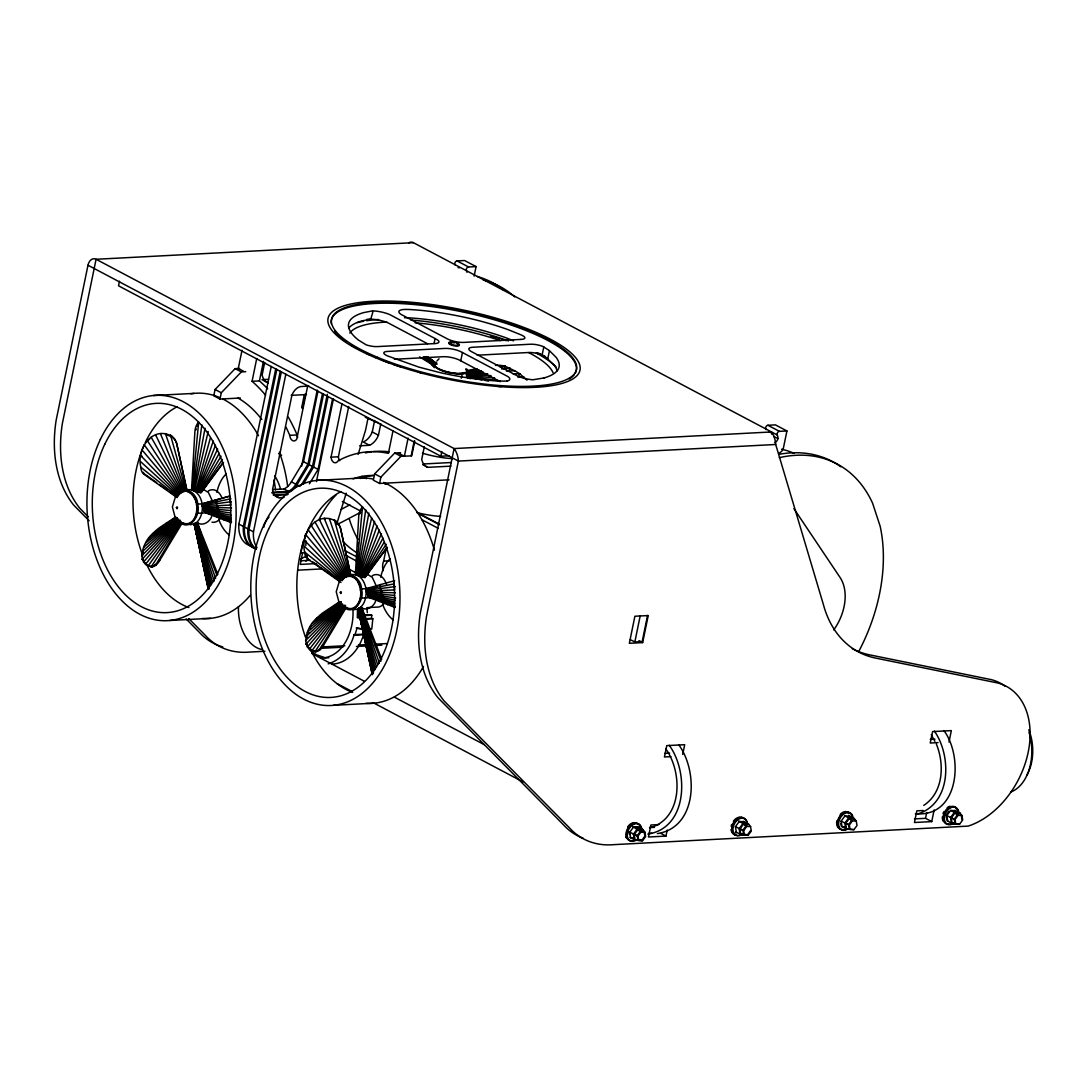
<?xml version="1.0" encoding="UTF-8"?>
<svg xmlns="http://www.w3.org/2000/svg" width="1087" height="1087" viewBox="0 0 1087 1087"><rect width="100%" height="100%" fill="white"/><g stroke="black" fill="none" stroke-linecap="round" stroke-linejoin="round"><path stroke-width="1.5" d="M177.113 497.615L143.525 473.946A9.443 6.604 -83.9 0 1 141.867 471.636L141.623 471.079A9.443 6.604 -83.9 0 1 140.834 467.247C136.201 449.04 152.493 425.099 172.099 436.376A18.683 15.34 -14.7 0 1 174.586 439.012L175.089 439.746A18.683 15.34 -14.7 0 1 176.733 443.795L186.624 489.123M340.951 582.455L307.363 558.772A9.443 6.604 -83.9 0 1 305.719 556.462L305.474 555.905A9.443 6.604 -83.9 0 1 304.673 552.074C300.053 533.866 316.331 509.925 335.937 521.203A18.683 15.34 -14.7 0 1 338.424 523.839L338.927 524.573A18.683 15.34 -14.7 0 1 340.571 528.622L350.476 573.95M178.431 520.102C187.983 533.88 201.666 515.129 197.562 504.11C198.187 493.865 182.562 482.9 177.575 495.577M187.902 489.612C204.601 489.422 206.978 516.882 194.26 524.233L208.351 589.331M342.269 604.929C351.821 618.707 365.504 599.97 361.414 588.937C362.025 578.692 346.413 567.727 341.427 580.404M193.866 466.391L194.057 463.089M366.998 589.344L366.197 589.534C364.987 583.121 362.093 576.653 355.408 574.384L358.71 516.678A15.028 11.264 85.2 0 1 362.542 506.773L356.033 574.724L364.919 577.686L387.407 547.25M357.99 546.272L358.18 542.984M305.787 545.606L305.99 542.821M152.479 566.816C134.571 564.764 143.144 541.326 152.615 533.717A21.808 3.071 -48.9 0 1 156.134 530.402L156.773 529.831A21.808 3.071 -48.9 0 1 160.034 527.304L175.265 517.222M223.555 462.423L201.068 492.859L192.195 489.897L198.69 421.933M346.169 607.66L322.513 646.955A19.104 11.21 -86.5 0 1 320.176 649.605L319.551 650.108A19.104 11.21 -86.5 0 1 316.901 651.493C298.436 650.569 306.711 626.017 316.466 618.544A21.808 3.071 -48.9 0 1 319.972 615.228L320.611 614.671A21.808 3.071 -48.9 0 1 323.885 612.13L339.117 602.049M359.131 614.916L358.805 618.068L357.324 617.688L357.501 609.834M362.542 626.574L362.243 629.522L356.251 627.973L360.123 628.381M365.096 618.707L371.455 618.367L371.781 615.215L363.9 614.671M371.455 618.367L372.827 618.72L371.768 629.02L368.588 629.183M372.189 674.171L358.099 609.06L360.408 607.484L361.631 607.348L381.36 658.382A13.846 7.867 83 0 1 381.686 659.225M215.471 445.303L197.209 491.473L192.875 490.223L201.869 424.881M368.86 513.091L357.433 575.376L358.166 575.227L356.713 575.05L365.708 509.708M194.396 490.427L193.595 490.55L205.022 428.264M199.315 492.465L221.028 456.241M383.996 542.522L363.167 577.292L364.906 577.183L386.415 548.065M386.238 544.288L364.118 577.048M774.637 442.586A4.171 2.908 -62.1 0 0 777.939 438.604A7.432 5.19 -62.1 0 0 777.137 434.922L413.386 242.673L96.077 259.277A9.878 6.522 87 0 0 87.979 265.228L56.089 420.601A129.407 90.425 -62.1 0 0 73.753 505.17L89.134 520.741M119.488 281.193L118.537 285.813L440.86 456.241L449.339 455.793M239.534 368.411L235.145 368.642L215.077 389.499L213.786 395.79L219.995 399.078L240.336 398.005M219.995 399.078L221.286 392.774L241.341 371.917L245.744 371.686M242.021 350.259L238.284 368.466L243.488 371.21M265.595 395.206A158.023 104.311 87 0 0 252.062 381.306L256.736 358.52M267.701 388.888A158.023 104.311 87 0 0 259.426 380.912L263.434 361.387M264.698 362.474L262.116 375.069A18.479 12.908 -62.1 0 0 268.176 382.964L263.203 380.341M256.138 549.139L248.841 545.28A29.39 20.544 -62.1 0 1 238.882 524.124L271.247 366.455M275.745 368.833L243.379 526.502A29.39 20.544 -62.1 0 0 253.339 547.658M276.832 369.417L244.466 527.086A29.39 20.544 -62.1 0 0 254.426 548.242M280.256 371.21L247.89 528.88A29.39 20.544 -62.1 0 0 256.002 549.084M281.343 371.795L248.977 529.464A29.39 20.544 -62.1 0 0 255.948 548.881M257.021 547.658A29.39 20.544 -62.1 0 1 253.475 531.842L285.84 374.173M301.683 407.557L304.36 394.486M302.322 408.753L305.284 394.323M307.77 385.477L296.778 439.039A6.046 3.995 87 0 1 292.566 440.602A6.046 3.995 87 0 1 289.767 435.33A158.023 104.311 87 0 0 286.03 427.191M301.588 466.35L317.241 390.084M272.674 489.585L283.965 489.001A14.077 9.837 -62.1 0 0 291.37 481.84L303.49 461.703L317.961 391.198M322.472 393.576L308.001 464.095L295.868 484.218A14.077 9.837 -62.1 0 1 288.463 491.378L272.348 492.221M323.559 394.16L309.088 464.665L296.968 484.802A14.077 9.837 -62.1 0 1 289.821 491.827M327.309 394.323L312.499 466.472L301.235 485.169M328.07 396.538L313.599 467.043L303.205 484.299M309.428 483.81L318.097 469.421L332.568 398.915M316.439 481.555L333.464 398.657M302.566 553.052L300.229 564.425L316.521 563.569M393.059 430.588L388.385 453.374A158.023 104.311 87 0 0 338.057 460.861A6.046 3.995 87 0 1 333.845 462.423A6.046 3.995 87 0 1 331.046 457.151L342.038 403.59M339.701 460.657A6.046 3.995 87 0 1 338.397 456.771L348.723 406.456M372.474 310.896L363.574 312.635A107.423 29.607 11.6 0 0 358.452 340.082L366.17 344.851A10.231 2.826 11.6 0 0 377.719 346.576L435.466 343.546A11.903 3.275 11.6 0 0 436.213 339.144L389.717 314.564A15.367 4.239 11.6 0 0 373.167 310.909L370.776 319.17L361.862 320.91A107.423 29.607 11.6 0 0 348.614 328.315M367.922 418.712L365.558 430.221L358.126 454.42M380.83 423.685L378.453 435.235A14.267 9.973 -62.1 0 1 369.526 445.303L363.33 442.029A14.267 9.973 -62.1 0 0 372.257 431.96L374.621 420.411M400.6 452.708L394.73 453.021L374.662 473.878L373.371 480.169L379.58 483.457L449.08 479.815M379.58 483.457L380.871 477.152L400.94 456.295L411.728 455.888L414.786 440.996M408.101 438.075L404.364 456.282L398.956 453.415M383.127 570.757A10.734 7.093 87 0 1 383.643 561.055L386.225 548.514M434.053 343.506L435.072 338.546M411.199 455.766L414.215 441.009M424.297 446.866L421.702 459.448A18.479 12.908 -62.1 0 0 427.762 467.342L450.942 466.133M474.136 276.098L476.079 266.6L464.597 260.527L457.097 260.921A2.446 1.712 -62.1 0 0 455.263 262.171A2.446 1.712 -62.1 0 0 454.814 264.494A7.432 5.19 -62.1 0 1 455.032 264.888M440.86 456.241L441.811 451.621M460.752 360.816L462.451 352.541M461.309 378.194L462.179 374.01L467.342 372.868L468.32 371.768L467.002 369.227M466.486 377.053L467.342 372.868M543.799 346.848L542.1 355.123L547.522 358.751L554.438 365.626A107.423 29.607 11.6 0 1 557.142 370.816M549.438 350.693L547.739 358.968L541.217 354.729A10.231 2.826 11.6 0 0 528.35 352.528L477.207 355.204M647.553 615.473L642.2 641.602L634.835 641.982L640.202 615.853M642.662 642.607L648.219 615.555L634.89 616.247L629.346 643.3L642.662 642.607L638.939 640.637M658.871 824.598L650.909 825.006L648.45 837.004L665.978 836.08L667.201 830.088M682.69 754.432L684.701 744.69L666.766 745.628L664.442 756.987L670.951 756.647M766.009 429.555A7.432 5.19 -62.1 0 0 765.656 428.849A2.446 1.712 -62.1 0 1 766.104 426.525A2.446 1.712 -62.1 0 1 767.938 425.275L775.425 424.881L786.92 430.955L783.347 448.36A5.965 4.171 -62.1 0 1 778.74 453.143M934.141 809.937L931.749 821.595L925.54 818.321L926.735 812.492M948.992 742.041L951.342 730.613L932.592 731.592L930.241 743.032L938.054 742.611M194.342 490.862L208.188 431.498M381.483 533.812L361.794 576.518L358.18 575.689L371.645 517.969M195.755 490.984L210.307 438.143M358.955 575.988L374.607 521.366M336.807 523.771L346.223 493.131M362.066 634.224L354.131 634.645C350.639 647.621 341.44 659.918 328.165 663.858M331.671 664.116C347.786 663.777 359.77 648.735 363.656 634.142L364.349 634.713L354.824 635.216L356.944 628.558M504.572 367.488L504.993 366.156L514.681 370.749L519.763 373.751L526.95 380.165M196.475 491.242L213.215 441.05M359.77 576.287L377.067 525.877M504.49 367.433L504.993 366.156A15.028 5.15 18 0 0 495.455 365.422M509.49 369.471L509.993 368.194L501.623 368.955M379.309 530.13L360.952 576.259M199.492 492.071L198.622 491.84M362.569 576.721L363.357 576.871M197.589 491.99L217.645 448.985M509.423 369.417L509.993 368.194M198.445 492.234L219.153 453.306M362.297 577.061L382.991 538.133M519.763 373.751L519.124 374.92L519.763 373.751L513.01 373.751M175.333 497.072L172.385 506.909L174.98 516.76M339.185 581.912L336.223 591.736L338.818 601.6M211.666 516.597C209.859 521.678 203.446 525.986 198.242 523.282M375.504 601.437C373.697 606.505 367.284 610.812 362.08 608.109M181.135 522.752L157.479 562.047A19.104 11.21 -86.5 0 1 155.142 564.697L154.517 565.213A19.104 11.21 -86.5 0 1 151.175 566.775L180.782 521.909M344.987 607.592L321.331 646.874A19.104 11.21 -86.5 0 1 318.994 649.523L318.355 650.04A19.104 11.21 -86.5 0 1 315.026 651.602L345.557 605.337M182.331 522.833L158.675 562.128A19.104 11.21 -86.5 0 1 156.338 564.764L155.699 565.281A19.104 11.21 -86.5 0 1 153.05 566.667L151.175 566.775M231.422 522.698L205.62 512.847L205.864 511.135M395.342 606.587L368.479 596.546L369.471 597.673L369.702 595.961L369.471 597.673L395.26 607.524M223.46 517.426L222.699 518.608L223.84 519.803L224.588 518.621M387.298 602.252L386.551 603.434L387.679 604.63L388.426 603.448M200.198 492.669L222.4 459.461M205.891 511.189L205.117 512.303L231.504 521.76M223.487 517.494L222.699 518.608L218.215 511.148L216.014 501.936L215.878 499.966L216.952 499.735M369.743 596.016L368.955 597.143M387.325 602.32L386.551 603.434L382.053 595.989L379.852 586.763L379.716 584.806L380.803 584.561M230.933 520.347L204.628 511.719L202.087 504.762L205.117 512.303M149.435 566.069L148.131 565.892L180.483 521.067M313.273 650.896L311.969 650.719L344.321 605.894A16.359 10.802 87 0 0 359.118 601.396C363.9 591.532 357.936 571.273 344.756 577.523M202.033 491.025L222.577 463.239M644.89 836.161L641.806 840.333L634.387 839.68L633.449 834.177L637.308 828.96L642.118 829.232L644.143 831.759L644.645 834.694M637.96 840.115L637.213 835.713L640.297 831.541L637.308 828.96M638.708 840.509L637.96 836.107L641.045 831.935L644.89 832.153L645.637 836.542L642.553 840.727L635.134 840.074L629.917 837.316M736.347 832.18L735.41 826.691L739.269 821.459L744.079 821.731M750.587 830.631L747.489 834.802L740.07 834.15L739.133 828.647L742.992 823.43L747.802 823.701M743.644 834.585L742.897 830.196L745.995 826.011L742.992 823.43M744.391 834.979L743.644 830.59L746.728 826.405L750.573 826.623L751.321 831.025L748.236 835.196L740.818 834.544L735.614 831.786M845.238 826.84L842.045 826.65L841.093 821.161L844.966 815.929L849.762 816.201M848.689 817.9L851.678 820.481L848.58 824.666L849.341 829.055L845.768 828.62L844.816 823.131L848.689 817.9L853.485 818.171L855.523 820.699M850.088 829.449L849.327 825.06L852.425 820.875L856.257 821.093L857.018 825.495L853.92 829.666L846.501 829.014L841.297 826.256L840.822 823.511M947.008 813.932L948.937 811.323M955.459 810.685L950.649 810.413L946.791 815.63L947.728 821.12M954.372 812.369L957.362 814.951L954.277 819.136L955.025 823.525L951.451 823.09L950.514 817.601L954.372 812.369L959.169 812.641L961.207 815.168M955.772 823.919L955.011 819.53L958.109 815.345L961.954 815.563L962.702 819.965L959.617 824.136L952.198 823.484L946.981 820.726M147.683 440.67L149.693 439.107M204.193 511.08L205.008 510.034L204.193 511.08L231.151 518.961M221.476 514.844L220.661 515.904L221.517 514.925M394.771 605.174L368.479 596.546L368.846 594.861M144.544 562.359L146.555 564.588L145.536 564.33L180.252 520.197M342.826 605.459L307.363 646.942L310.406 649.415L309.374 649.17L344.09 605.024M204.628 511.719L205.62 512.847M143.511 562.115L178.975 520.632M435.697 363.656A16.359 4.511 11.6 0 0 440.099 369.444A16.359 4.511 11.6 0 0 457.749 373.507L465.956 372.447L466.826 371.428L466.051 369.594M394.663 580.662L365.857 588.706L368.031 595.907L368.873 594.942M384.458 598.258L383.602 599.236L384.485 598.339M143.43 559.778L142.139 559.316L178.73 519.844M305.99 644.143L307.281 644.523L305.99 644.143L342.582 604.671M436.92 360.993L439.039 358.805M395.22 600.146L367.257 594.521L368.126 593.624L367.175 594.331M353.982 609.658C364.417 609.073 366.93 597.13 365.857 588.706L366.944 588.461M141.69 555.824L178.608 519.015M305.529 640.651L342.446 603.842M181.053 492.628L181.814 492.248M344.905 577.455L345.652 577.075M142.057 551.897L143.348 552.454L142.057 551.897L177.371 519.273M307.173 637.362L305.909 636.724L341.209 604.1M305.868 561.164L308.056 559.153M203.079 508.933L203.989 508.118L203.079 508.933L230.322 512.928M203.323 509.504L204.234 508.689M366.917 593.76L367.827 592.945L366.917 593.76L395.682 597.986M367.257 594.521L368.167 593.706M382.964 595.173L382.053 595.989L383.004 595.255M143.633 547.372L177.358 518.417M307.472 632.199L308.735 632.838L307.472 632.199L341.196 603.244M923.746 805.399C943.611 792.341 944.617 764.215 936.342 744.011M145.848 542.848L177.29 517.711M310.896 628.476L309.686 627.675L341.128 602.538M230.729 510.55L202.793 508.145L203.541 506.787M149.87 539.261L148.715 538.378L176.203 517.833M312.553 623.204L341.345 601.682M152.615 533.717L153.783 534.6L152.615 533.717L176.108 517.235M317.567 619.508L316.466 618.544L339.946 602.062M202.793 508.145L203.758 507.507M218.011 506.99L217.033 507.615L218.039 507.072M381.85 591.817L380.885 592.456L381.877 591.912M393.576 580.906L394.69 589.874L366.183 591.328L367.189 590.784M381.442 590.051L380.436 590.594L381.469 590.146M341.046 509.49L349.81 504.803M337.283 524.532L360.87 512.167M180.918 492.696L184.804 491.242M347.527 576.178L348.642 576.069M202.345 506.501L230.852 505.034L230.322 502.099L231.341 501.664L202.196 505.632L203.215 505.197M366.034 590.458L395.22 586.586M366.183 591.328L367.216 590.88M394.16 586.926L395.192 586.491M197.304 522.711L217.522 573.542A13.846 7.867 83 0 1 217.835 574.398M300.012 559.017L307.417 555.865M361.631 607.348L367.311 624.943M197.78 522.507L190.143 524.831M436.594 362.487L434.107 363.683L434.27 366.278C441.893 372.474 452.6 373.792 462.179 374.01M649.727 827.954C682.745 818.62 682.745 772.871 665.923 749.011M916.327 814.353C951.37 804.883 952.049 756.498 934.426 731.075M393.793 583.936L365.925 589.589L366.971 589.249M202.196 505.632L203.242 505.292M217.06 501.596L216.014 501.936L217.087 501.691M229.955 499.11L231.001 498.77L202.087 504.762L202.019 503.865L229.737 496.08L230.322 502.099M202.087 504.762L202.019 503.865L197.562 504.11M229.275 496.27L202.019 503.865M208.432 588.665L194.274 524.097L195.796 523.621L194.356 523.948L209.071 589.086M359.634 608.448L358.207 608.774L372.923 673.913M372.284 673.492L358.126 608.924L359.756 608.299L358.343 608.611L373.534 672.812M194.274 524.097L195.728 523.771M358.126 608.924L359.566 608.598M358.099 609.06L359.552 608.747L358.099 609.06L372.433 673.261M358.547 608.448L359.946 608.136L358.547 608.448L374.132 670.516M195.755 524.056L194.301 524.355L208.174 588.23M193.595 490.55L194.315 490.4M195.755 524.07L194.301 524.355L201.666 555.457M359.702 609.005L358.248 609.304L367.012 646.792M359.851 609.141L358.248 609.304L372.379 674.701M467.097 370.531L477.098 368.724M192.875 490.223L193.771 490.128M356.713 575.05L357.609 574.955M357.433 575.376L358.248 575.254M467.451 371.251L478.878 369.702M500.102 366.822L504.993 366.156M198.16 422.571A15.028 11.264 85.2 0 0 194.872 431.852L191.557 489.558L193.69 490.101M351.74 574.439L357.582 574.941M366.876 319.347L371.469 319.184A15.367 4.239 11.6 0 1 388.018 322.839L427.517 343.723M468.117 371.985L481.514 370.776M183.554 491.351L186.353 491.107L190.592 493.036M192.195 489.897L193.173 489.816M355.408 574.384L356.387 574.303M356.033 574.724L357.025 574.643M186.461 491.134L187.806 491.555M350.313 575.961L351.658 576.382M457.097 260.921L468.592 266.994L476.079 266.6M394.35 359.267L443.849 356.672A11.903 3.275 11.6 0 1 459.611 360.205L500.265 381.7M261.967 379.689L268.584 379.336M252.062 381.306L259.426 380.912M308.817 386.102L302.064 386.456A10.598 7.405 -62.1 0 0 291.71 396.184L272.579 489.367A13.587 9.498 -62.1 0 0 279.223 497.724L284.06 497.479M153.294 395.519L194.016 393.399M291.194 395.355L306.452 394.554M289.767 435.33L297.118 434.949A6.046 3.995 87 0 0 297.689 437.45M359.634 445.819L369.526 445.303M767.938 425.275L779.433 431.349L786.92 430.955M331.046 457.151L338.397 456.771M88.237 516.828L79.962 508.444A129.407 90.425 -62.1 0 1 62.285 423.889L96.077 259.277L454.081 448.564A17.514 11.563 87 0 1 458.388 461.078L426.498 616.465A129.407 90.425 -62.1 0 0 444.162 701.02L569.602 827.995A101.961 71.253 -62.1 0 0 613.856 844.64L968.15 826.106A78.019 54.527 -62.1 0 0 1028.207 752.15A78.019 54.527 -62.1 0 0 997.54 682.935L876.638 658.287A127.274 88.93 -62.1 0 1 823.28 604.155L775.697 444.488L458.388 461.078L87.979 265.228M423.21 463.986L451.363 462.505M317.146 480.359L357.854 478.226A112.803 74.459 87 0 1 372.474 478.932M384.975 484.231L388.154 484.068M271.832 492.887L289.55 491.949L283.965 489.001M288.137 494.014L273.625 494.775A13.587 9.498 -62.1 0 1 273.285 494.721M287.607 494.68L274.726 495.346A13.587 9.498 -62.1 0 1 274.372 495.305M203.609 503.784L206.788 503.621M197.358 513.281L208.555 512.697M306.249 541.081L303.3 541.231L300.909 552.862L305.325 552.631M300.542 560.797L310.325 560.294M383.643 561.055L389.54 560.743M297.96 570.172L321.603 568.936M361.414 588.937L370.626 588.447M361.197 598.108L372.393 597.524M367.542 607.592L378.67 607.022A16.319 10.775 87 0 0 383.725 603.774M169.762 620.473L210.484 618.34M363.846 615.636L371.781 615.215M366.482 619.06L372.827 618.72M321.154 646.996L344.796 645.76M358.302 645.053L366.74 644.618M375.192 644.17L387.013 643.558M264.902 651.262L249.643 652.064A101.961 71.253 -62.1 0 1 205.389 635.433L188.825 618.652M320.842 648.341L342.881 647.186M356.441 646.48L366.618 645.95M375.097 645.501L381.877 645.148M333.6 705.3L374.322 703.167M930.282 739.418L934.969 739.174M664.755 753.373L669.646 753.114M923.121 810.522L916.83 810.848L914.439 822.506L931.749 821.595M914.52 818.891L925.54 818.321M648.613 833.389L651.806 833.213M468.483 372.814L483.335 372.148M506.433 371.115L514.681 370.749M328.777 657.771L325.611 657.88L316.127 654.687L309.836 650.053M320.842 658.219C344.171 657.159 354.444 629.332 352.895 609.141M467.396 373.67L487.669 373.711M649.564 827.384L654.401 827.424M657.39 833.593C697.175 827.52 698.493 771.688 678.736 744.758M647.866 834.096C687.65 828.009 688.968 772.191 669.225 745.261M915.376 813.728C958.965 817.845 963.775 757.299 943.937 730.573M404.5 317.717L407.299 317.757A107.423 29.607 11.6 0 1 506.528 337.989L513.553 340.815M202.549 507.33L231.531 507.901M366.387 592.157L395.369 592.741M466.078 374.431L491.039 375.64M517.643 376.931L524.301 377.257M961.954 815.563L959.916 813.035L955.12 812.763L950.649 810.413M856.257 821.093L854.233 818.565L849.423 818.294L844.966 815.929M750.573 826.623L748.549 824.095L743.739 823.824L738.535 821.065M634.441 826.691L637.648 826.867L642.852 829.626L644.89 832.153M638.395 827.261L633.585 826.99L629.726 832.221L630.664 837.71L633.87 837.887M741.674 834.245L747.489 834.802M748.236 835.196L740.818 834.544L739.88 829.041L743.739 823.824L746.728 826.405M634.387 839.68L641.806 840.333M642.553 840.727L635.134 840.074L634.197 834.571L638.055 829.354L642.852 829.626L643.327 832.37M158.512 560.403L159.694 560.471M154.952 564.846L156.148 564.927M322.35 645.23L323.546 645.311M318.79 649.686L319.986 649.754M315.026 651.602L316.331 651.643L311.969 650.719M366.632 592.972L394.567 595.377M466.472 375.246L494.667 377.95M140.834 467.247L177.616 496.732M305.501 555.973L306.765 556.585A9.443 6.604 -83.9 0 0 307.05 557.115M148.131 565.892L152.411 566.925M500.074 380.885L466.839 376.102L467.179 377.366M959.617 824.136L952.198 823.484L951.247 817.995L955.12 812.763L958.109 815.345M853.92 829.666L846.501 829.014L845.564 823.525L849.423 818.294L852.425 820.875M145.536 564.33L146.799 564.561M309.374 649.17L310.637 649.387M467.138 376.985L481.921 379.839M485.21 380.464L488.484 381.102M203.405 509.694L231.368 515.32M140.875 461.88L178.241 495.889M467.424 377.909L470.671 378.697M203.772 510.401L230.947 517.195M367.623 595.241L394.798 602.035M368.031 595.907L394.989 603.801M142.139 559.316L143.43 559.696M307.363 646.942L313.233 650.95M178.907 495.061L141.296 456.173L142.261 456.458M305.148 541L342.745 579.887M167.14 434.854L172.317 437.191A18.683 15.34 -14.7 0 1 174.803 439.827L175.292 440.575M353.071 576.857L354.444 577.863M950.514 817.601L954.277 819.136M955.011 819.53L946.043 815.236M844.816 823.131L848.58 824.666M849.327 825.06L841.093 821.161M739.133 828.647L742.897 830.196M743.644 830.59L735.41 826.691M633.449 834.177L637.213 835.713M637.96 836.107L628.979 831.827L629.455 834.571M142.302 450.331L179.627 494.245M141.296 456.173L142.207 456.554M306.14 535.171L343.465 579.072M141.976 552.875L143.253 553.432M305.909 636.724L307.186 637.281M773.631 436.322L777.939 438.604M372.257 431.96L378.453 435.235M422.789 464.72L427.762 467.342M235.145 368.642L241.341 371.917M394.73 453.021L400.94 456.295M215.077 389.499L221.286 392.774M374.662 473.878L380.871 477.152M362.012 476.351L366.482 478.701M416.932 512.33L439.134 524.056M417.313 513.01L439.61 524.804M421.851 519.681L438.197 528.323M303.49 461.703L318.097 469.421M954.712 810.291L959.916 813.035M278.612 453.632L281.601 455.208M630.338 639.604L634.835 641.982M342.405 501.447L360.368 510.931M291.37 481.84L300.066 486.432M275.025 495.509L279.223 497.724M849.015 815.821L854.233 818.565M344.606 550.457L356.577 556.789M346.223 555.593L356.699 561.137M348.044 568.65L355.544 572.618M238.882 524.124L253.475 531.842M743.331 821.337L748.549 824.095M744.88 834.422L745.628 834.816M661.018 833.457L665.978 836.08M311.847 653.504L364.349 681.25M394.336 697.12L484.326 744.69M632.838 826.596L641.045 831.935M639.183 839.952L639.93 840.346M337.079 683.587L352.079 691.522M373.072 702.623L523.051 781.92M307.825 529.423L344.239 578.298M143.987 444.597L180.401 493.471M434.868 366.604L432.205 365.083L434.324 367.705M309.686 627.675L310.936 628.395M422.884 357.243L434.311 364.213M419.582 356.889L433.876 365.599M366.523 573.8L372.23 577.306L376.632 586.64M202.685 488.973L208.378 492.479L212.794 501.814M423.753 356.862L433.713 363.289M423.237 358.248L428.998 361.917M431.77 363.737L434.705 365.599M148.715 538.378L149.924 539.179M425.071 356.889L434.718 363.438M344.131 576.124L310.828 524.885L311.589 525.415M146.976 440.058L181.203 492.724M312.445 561.721L339.321 580.675M156.664 482.574L144.571 474.054A9.443 6.604 -83.9 0 1 143.199 472.288M159.354 484.476L167.412 490.155M170.102 492.058L175.483 495.835M425.778 356.658L435.466 363.506M170.795 436.091L170.577 435.276L171.868 436.2M335.706 521.026L334.429 520.102L336.155 522.018A18.683 15.34 -14.7 0 1 338.641 524.654L339.144 525.401A18.683 15.34 -14.7 0 1 340.788 529.437L350.68 574.765M429.243 358.656L436.091 363.656M427.354 357.202L436.539 363.941M189.152 491.963L192.97 495.482M427.68 357.012L437.083 364.091M429.365 358.221L435.914 363.167M428.346 357.324L436.403 363.466M316.466 618.544L317.621 619.427M355.639 578.787L356.808 580.309M304.673 552.074L340.149 580.499M354.131 634.645L354.824 635.216M310.828 524.885L311.521 525.483M151.188 437.205L182.086 492.071M320.57 614.698L321.684 615.663M165.863 523.445L166.977 524.41M304.713 546.707L342.079 580.716M186.162 618.965L199.179 632.145A101.961 71.253 -62.1 0 0 222.781 646.942M346.767 576.164L319.496 519.749L320.094 520.401M182.929 491.338L155.645 434.922L156.256 435.574M430.072 362.637L432.273 365.164M191.72 493.878L194.804 498.62M357.813 581.64L358.642 583.447M347.691 575.567L324.252 518.404L324.768 519.11M319.496 519.749L320.013 520.456M160.4 433.577L183.839 490.74M155.645 434.922L156.161 435.629M793.89 508.594L840.074 577.482A43.059 29.553 -62.7 0 1 833.729 629.917M315.04 522.045L345.938 576.898M329.279 518.445L348.601 574.996M324.252 518.404L324.673 519.151M184.763 490.169L165.441 433.618L165.863 434.365M931.26 734.635L934.888 741.334M193.921 496.705C197.25 502.71 197.78 510.17 195.28 516.57A16.359 10.802 87 0 1 182.983 522.847M359.444 585.227L359.892 587.007M195.606 500.4L196.04 502.18M334.742 520.89L334.429 520.102L349.973 576.042M170.904 436.064L170.577 435.276L185.687 489.612M165.441 433.618L165.754 434.406M360.408 607.484L380.151 658.518A13.846 7.867 83 0 1 381.021 661.141M196.57 522.657L216.313 573.691A13.846 7.867 83 0 1 216.911 575.417M361.699 609.128L367.27 624.998M359.933 607.687L379.431 663.233M197.358 522.698L201.204 533.826M196.081 522.861L215.593 578.393M359.498 607.891L377.529 664.266M195.66 523.064L214.207 581.042M359.131 608.081L376.496 667.391M195.28 523.255L212.644 582.564M358.805 608.272L375.341 669.51M194.967 523.431L211.489 584.67M338.56 524.043L338.777 524.858M174.722 439.216L174.939 440.031M194.695 523.608L210.294 585.689M360.436 589.303L360.531 590.744M196.598 504.477L196.693 505.917M194.505 523.785L209.302 586.328M202.413 558.704L203.908 565.213M194.41 524.477L208.228 586.79M186.842 489.938L176.95 444.61A18.683 15.34 -14.7 0 0 175.741 441.336M961.452 816.636L961.954 819.571M946.274 816.609L946.75 819.353M366.876 607.647L367.297 612.715M627.661 829.435A7.745 5.421 -62.1 0 1 631.357 824.938M632.525 824.326A7.745 5.421 -62.1 0 1 633.694 823.987M848.118 813.103A7.731 5.408 -62.1 0 1 848.933 813.783M838.335 821.201A7.731 5.408 -62.1 0 1 838.566 819.775M839.028 818.362A7.731 5.408 -62.1 0 1 840.523 815.739M842.588 813.742A7.731 5.408 -62.1 0 1 843.729 813.076M775.697 444.488A17.514 11.563 87 0 0 771.39 431.96L454.081 448.564L420.289 613.177A129.407 90.425 -62.1 0 0 437.966 697.732L563.392 824.72A101.961 71.253 -62.1 0 0 583.175 838.254M408.726 242.89A9.878 6.522 87 0 1 413.386 242.673M574.316 374.648A125.005 34.458 11.6 0 1 569.221 378.996M501.311 386.632A125.005 34.458 11.6 0 1 498.118 386.401M422.979 373.425A125.005 34.458 11.6 0 1 418.332 372.175M401.13 367.026A125.005 34.458 11.6 0 1 393.494 364.444M388.956 362.813A125.005 34.458 11.6 0 1 381.292 359.879M369.662 354.905A125.005 34.458 11.6 0 1 366.523 353.438M355.15 347.473A125.005 34.458 11.6 0 1 352.079 345.639M346.481 341.957A125.005 34.458 11.6 0 1 342.84 339.226M341.427 338.071A125.005 34.458 11.6 0 1 334.796 331.222M331.318 323.749A125.005 34.458 11.6 0 1 460.141 311.398A125.005 34.458 11.6 0 1 575.118 373.439M737.652 835.427A9.416 6.576 -62.1 0 1 733.643 823.511A9.416 6.576 -62.1 0 1 745.75 820.033M746.361 821.337A9.416 6.576 -62.1 0 1 746.687 822.832M740.492 834.612A9.416 6.576 -62.1 0 1 739.065 835.183M746.198 822.574A9.416 6.576 -62.1 0 1 746.253 824.204M735.817 835.074A9.416 6.576 -62.1 0 1 733.141 823.253A9.416 6.576 -62.1 0 1 744.418 818.728M742.625 834.123A9.416 6.576 -62.1 0 1 733.073 831.215A9.416 6.576 -62.1 0 1 739.663 818.674A9.416 6.576 -62.1 0 1 747.503 824.87M954.006 823.076A9.416 6.576 -62.1 0 1 944.454 820.155A9.416 6.576 -62.1 0 1 951.043 807.627A9.416 6.576 -62.1 0 1 958.87 813.81M949.019 824.381A9.416 6.576 -62.1 0 1 945.473 811.649A9.416 6.576 -62.1 0 1 957.729 810.277M951.872 823.566A9.416 6.576 -62.1 0 1 950.432 824.136M948.53 824.109A9.416 6.576 -62.1 0 1 944.521 812.193A9.416 6.576 -62.1 0 1 956.628 808.714M951.37 823.294A9.416 6.576 -62.1 0 1 949.943 823.864M851.542 815.535A9.416 6.576 -62.1 0 1 851.882 817.044M842.846 829.639A9.416 6.576 -62.1 0 1 838.43 818.552A9.416 6.576 -62.1 0 1 850.102 813.198M848.308 828.593A9.416 6.576 -62.1 0 1 838.756 825.685A9.416 6.576 -62.1 0 1 845.36 813.158A9.416 6.576 -62.1 0 1 853.186 819.34M843.335 829.897A9.416 6.576 -62.1 0 1 837.914 822.56A9.416 6.576 -62.1 0 1 845.088 812.573A9.416 6.576 -62.1 0 1 852.385 817.302M846.175 829.082A9.416 6.576 -62.1 0 1 844.748 829.666M633.381 840.713A9.416 6.576 -62.1 0 1 626.492 834.191A9.416 6.576 -62.1 0 1 634.197 823.47A9.416 6.576 -62.1 0 1 641.072 830.006M636.941 839.653A9.416 6.576 -62.1 0 1 627.389 836.745A9.416 6.576 -62.1 0 1 633.979 824.204A9.416 6.576 -62.1 0 1 641.806 830.4M631.465 840.699A9.416 6.576 -62.1 0 1 627.919 827.981A9.416 6.576 -62.1 0 1 640.175 826.596M465.807 368.833A16.916 4.661 11.6 0 1 451.716 372.963A16.916 4.661 11.6 0 1 435.18 363.506M852.303 648.667A127.274 88.93 -62.1 0 0 870.442 655.013L991.344 679.66A78.019 54.527 -62.1 0 1 1005.067 686.21M452.477 458.673A40.029 11.033 11.6 0 1 422.408 453.184M440.629 516.393A40.029 11.033 11.6 0 1 417.979 512.887M839.531 828.715A9.416 6.576 -62.1 0 1 836.854 820.753M840.21 814.367A9.416 6.576 -62.1 0 1 845.74 811.513M943.326 821.378A9.416 6.576 -62.1 0 1 942.32 816.948M943.027 813.484A9.416 6.576 -62.1 0 1 943.774 811.799M947.198 807.682A9.416 6.576 -62.1 0 1 950.011 806.228M953.992 806.513A9.416 6.576 -62.1 0 1 955.038 807.274M1029.009 732.298A43.888 28.969 87 0 1 1010.978 791.92M1028.791 729.839A39.064 25.789 87 0 1 1026.753 775.439M274.78 475.902A40.029 26.428 87 0 1 280.582 489.204M477.247 276.492A157.832 108.306 -62.7 0 1 503.39 289.821M483.239 279.984A157.832 108.306 -62.7 0 1 514.776 296.941M357.976 539.465A144.612 99.243 -62.7 0 1 349.212 518.635M356.916 552.794A144.612 99.243 -62.7 0 1 342.935 541.408M781.594 449.216A144.612 99.243 -62.7 0 1 793.999 453.279M779.189 454.298A154.734 106.186 -62.7 0 1 840.835 466.785M779.297 457.668A154.734 106.186 -62.7 0 1 872.562 503.145L880.13 526.135A154.734 106.186 -62.7 0 1 858.594 651.779M735.07 834.68A9.416 6.576 -62.1 0 1 731.945 832.438M731.347 831.147A9.416 6.576 -62.1 0 1 731.007 829.639M731.171 826.283A9.416 6.576 -62.1 0 1 731.66 824.544M733.372 821.296A9.416 6.576 -62.1 0 1 740.043 817.044M741.388 817.139A9.416 6.576 -62.1 0 1 743.671 818.334M626.261 837.968A9.416 6.576 -62.1 0 1 625.664 836.664M627.675 826.813A9.416 6.576 -62.1 0 1 634.36 822.574M261.464 649.455A38.969 25.721 87 0 1 238.488 606.6M190.796 393.82A112.803 74.459 87 0 1 219.873 397.638M223.012 399.106A112.803 74.459 87 0 1 258.529 435.751M274.006 479.924A112.803 74.459 87 0 1 275.555 489.979M250.282 595.255A112.803 74.459 87 0 1 202.359 618.489M456.934 343.628A5.299 1.454 11.6 0 1 457.097 346.087A5.299 1.454 11.6 0 1 449.04 343.777A5.299 1.454 11.6 0 1 454.393 342.894M735.967 833.09A7.432 5.19 -62.1 0 1 735.22 832.384M263.828 527.195A14.892 10.408 -62.1 0 1 269.032 517.059M273.707 495.169A13.587 9.498 -62.1 0 1 273.367 495.074M349.81 333.098A104.746 28.873 11.6 0 1 386.836 322.078M415.125 322.825A104.746 28.873 11.6 0 1 500.278 340.639M528.717 352.568A104.746 28.873 11.6 0 1 553.066 372.773M357.419 322.608A112.803 31.088 11.6 0 1 363.656 321.236M366.686 320.733A112.803 31.088 11.6 0 1 378.561 319.537M410.968 320.067A112.803 31.088 11.6 0 1 508.485 340.938M536.258 353.03A112.803 31.088 11.6 0 1 556.096 366.998M378.67 422.843A112.803 31.088 11.6 0 1 365.286 417.272M468.592 266.994A2.446 1.712 -62.1 0 0 466.744 268.244A2.446 1.712 -62.1 0 0 466.309 270.581A7.432 5.19 -62.1 0 1 466.622 271.179M466.866 271.832A7.432 5.19 -62.1 0 1 466.975 272.307M458.062 267.579A6.522 4.552 -62.1 0 1 459.271 267.918M777.137 434.922A2.446 1.712 -62.1 0 1 777.585 432.599A2.446 1.712 -62.1 0 1 779.433 431.349M771.267 433.251A6.522 4.552 -62.1 0 1 771.784 434.202M769.161 431.96A6.522 4.552 -62.1 0 1 769.65 432.082M490.55 336.046A117.627 32.42 11.6 0 1 499.735 338.682M501.338 339.171A117.627 32.42 11.6 0 1 506.148 340.666M537.725 352.786A117.627 32.42 11.6 0 1 545.525 356.618M304.74 536.679A118.415 78.169 87 0 1 305.787 533.69M353.003 478.878A118.415 78.169 87 0 1 373.167 475.535M237.971 398.032A112.926 74.541 87 0 1 261.831 419.528M279.373 452.219A112.926 74.541 87 0 1 287.675 486.582M319.184 519.192A118.415 78.169 87 0 1 336.019 494.965M360.368 478.497A118.415 78.169 87 0 1 373.724 475.372M288.286 417.123A158.023 104.311 87 0 1 297.118 434.949M365.381 452.885A158.023 104.311 87 0 1 371.713 451.798M373.317 451.608A158.023 104.311 87 0 1 389.336 451.852M352.677 692.378A104.746 69.133 87 0 1 310.977 650.325M305.42 637.036A104.746 69.133 87 0 1 340.897 491.609M383.725 482.465A112.803 74.459 87 0 1 434.42 550.131M423.495 666.467A112.803 74.459 87 0 1 366.197 703.316M393.249 619.998A35.232 23.248 87 0 1 382.597 604.168M380.749 577.265A35.232 23.248 87 0 1 390.029 558.786M370.735 663.002A38.004 6.114 79.2 0 1 371.088 664.497M372.067 669.089A38.004 6.114 79.2 0 1 372.379 670.638M342.215 579.453A16.916 11.169 87 0 1 357.324 580.105A16.916 11.169 87 0 1 358.887 602.891A16.916 11.169 87 0 1 344.049 606.22M360.069 513.757A15.028 11.264 85.2 0 1 360.286 512.847M361.197 510.265A15.028 11.264 85.2 0 1 362.487 507.982M308.042 558.501A9.443 6.604 -83.9 0 1 307.675 558.079M305.977 554.18A9.443 6.604 -83.9 0 1 305.855 553.528M372.175 575.811A16.319 10.775 87 0 1 386.524 584.589M188.839 607.538A104.746 69.133 87 0 1 147.139 565.485M142.696 555.253A104.746 69.133 87 0 1 143.851 445.724M145.223 442.694A104.746 69.133 87 0 1 177.059 406.783M229.398 535.171A35.232 23.248 87 0 1 218.759 519.341M216.911 492.438A35.232 23.248 87 0 1 226.178 473.946M206.897 578.175A38.004 6.114 79.2 0 1 207.237 579.67M207.902 582.727A38.004 6.114 79.2 0 1 208.228 584.262M178.377 494.626A16.916 11.169 87 0 1 193.486 495.278A16.916 11.169 87 0 1 195.049 518.064A16.916 11.169 87 0 1 180.211 521.393M196.054 429.868A15.028 11.264 85.2 0 1 196.231 428.93M197.005 426.267A15.028 11.264 85.2 0 1 197.358 425.438M197.739 424.637A15.028 11.264 85.2 0 1 198.174 423.876M208.324 490.971A16.319 10.775 87 0 1 222.251 498.471M219.887 518.934A16.319 10.775 87 0 1 212.006 522.195M176.42 507.466C177.004 511.27 178.581 505.17 176.42 507.466M340.258 592.293C340.856 596.097 342.419 589.996 340.258 592.293M219.126 510.346L218.215 511.148L219.153 510.428M380.912 586.423L379.852 586.763L380.939 586.518M195.701 523.907L194.26 524.233L195.714 523.92M359.593 608.883L358.139 609.196L359.593 608.897M544.111 377.923L532.807 379.798A15.367 4.239 11.6 0 1 518.051 376.265L471.554 351.672A11.903 3.275 11.6 0 1 472.301 347.269L530.048 344.253A10.231 2.826 11.6 0 1 542.916 346.454L549.22 350.462L556.136 357.351A107.423 29.607 11.6 0 1 544.111 377.923M506.841 381.102L498.675 381.061A107.423 29.607 11.6 0 1 438.129 372.148L418.903 367.121L387.814 356.033A10.231 2.826 11.6 0 1 387.801 351.414L445.548 348.397A11.903 3.275 11.6 0 1 461.309 351.93L507.806 376.523A15.367 4.239 11.6 0 1 506.841 381.102M520.89 339.416L463.144 342.432A11.903 3.275 11.6 0 1 447.382 338.899L400.886 314.306A15.367 4.239 11.6 0 1 406.198 309.428L408.997 309.482A107.423 29.607 11.6 0 1 508.24 329.714L520.877 334.796A10.231 2.826 11.6 0 1 520.89 339.416M375.368 357.677A128.579 35.436 11.6 0 0 578.773 373.289A128.579 35.436 11.6 0 0 407.951 301.969A128.579 35.436 11.6 0 0 375.368 357.677M377.556 357.31A125.005 34.458 11.6 0 0 575.322 372.474A125.005 34.458 11.6 0 0 409.228 303.151A125.005 34.458 11.6 0 0 377.556 357.31M100.357 439.433A112.803 74.459 87 0 0 155.142 619.767A112.803 74.459 87 0 0 229.085 464.801A112.803 74.459 87 0 0 100.357 439.433M451.268 344.321A5.299 1.454 11.6 0 0 459.353 344.715A5.299 1.454 11.6 0 0 451.893 341.861A5.299 1.454 11.6 0 0 451.268 344.321M268.584 529.165A104.746 69.133 87 0 0 319.442 696.604A104.746 69.133 87 0 0 388.1 552.726A104.746 69.133 87 0 0 268.584 529.165M264.209 524.26A112.803 74.459 87 0 0 318.98 704.593A112.803 74.459 87 0 0 392.937 549.628A112.803 74.459 87 0 0 264.209 524.26M104.732 444.338A104.746 69.133 87 0 0 155.604 611.777A104.746 69.133 87 0 0 224.262 467.886A104.746 69.133 87 0 0 104.732 444.338"/></g></svg>
